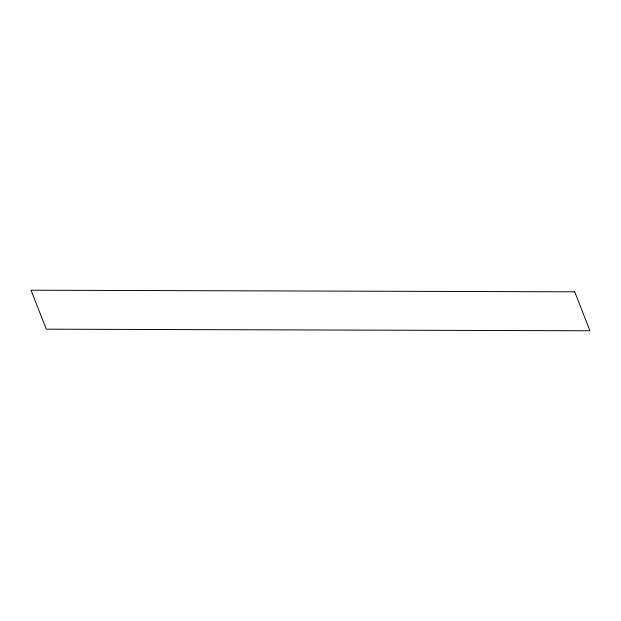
<?xml version="1.0" encoding="UTF-8"?>
<svg xmlns="http://www.w3.org/2000/svg" width="621" height="621" viewBox="0 0 621 621"><rect width="100%" height="100%" fill="white"/><g stroke="black" fill="none" stroke-linecap="round" stroke-linejoin="round"><path stroke-width="0.93" d="M574.712 291.816L31.05 290.217L46.288 329.184L589.95 330.783L574.712 291.816"/></g></svg>
